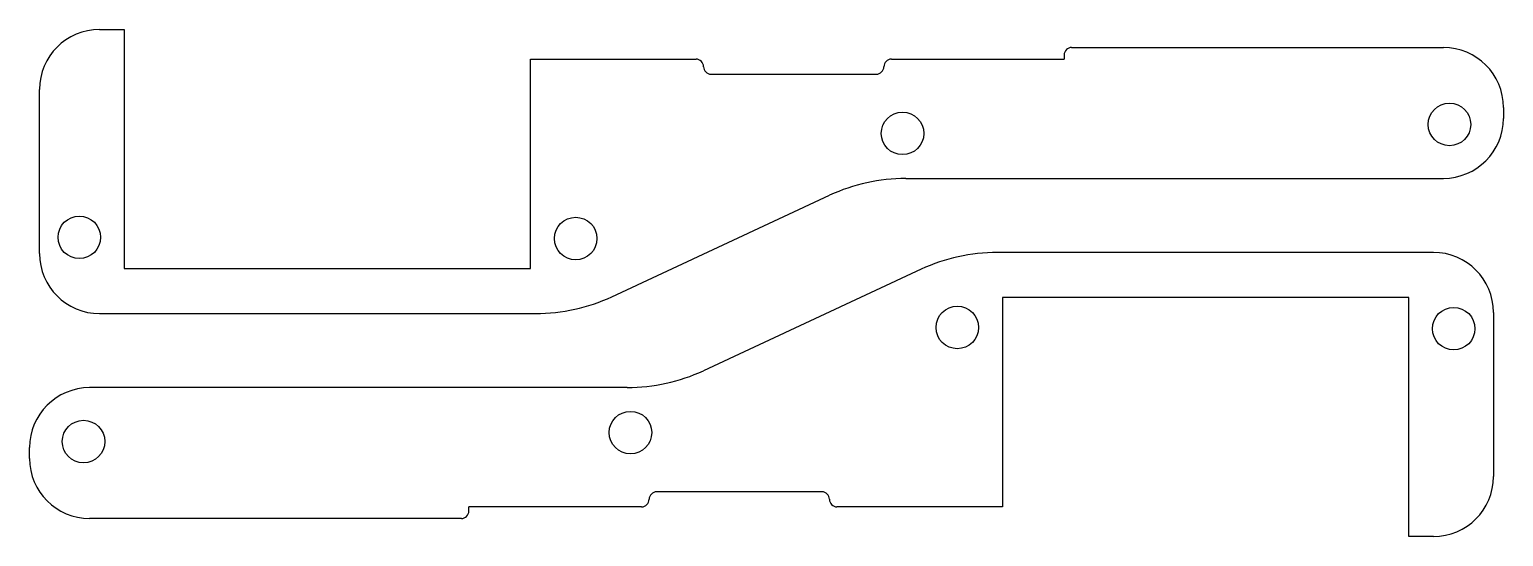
# Model space of a CAD drawing. Extents: x 1 to 157, y -12 to 42.
import ezdxf

# ---------------------------------------------------------------- set-up
doc = ezdxf.new("R2010")
doc.units = 0
doc.header["$MEASUREMENT"] = 0
doc.linetypes.add('SLD-SOLID', pattern=[0])
doc.layers.get('0').update_dxf_attribs({"linetype": 'CONTINUOUS'})

msp = doc.modelspace()

# ---------------------------------------------------------------- linework, layer by layer
at = {"color": 5}
for p, q in [((8.25, 42.11), (10.87, 42.11)), ((1.89, 18.39), (1.89, 35.76)), ((156.68, 33.85), (156.68, 32.7)), ((155.63, 12.16), (155.63, -5.21)), ((0.84, -3.3), (0.84, -2.15)), ((149.27, -11.56), (146.65, -11.56))]:
    msp.add_line(p, q, dxfattribs=at)
at = {"color": 5, "linetype": 'SLD-SOLID'}
for p, q in [((10.87, 42.11), (10.87, 16.8)), ((53.82, 16.8), (53.82, 38.97)), ((53.84, 38.97), (71.31, 38.97)), ((91.96, 38.97), (110.23, 38.97)), ((110.23, 39.41), (110.23, 38.97)), ((111.02, 40.21), (150.32, 40.21)), ((72.9, 37.38), (90.37, 37.38)), ((93.49, 26.34), (150.32, 26.34)), ((62.42, 13.82), (85.43, 24.56)), ((149.27, 18.51), (103.16, 18.51)), ((10.87, 16.8), (53.82, 16.8)), ((95.1, 16.73), (72.09, 5.99)), ((146.65, 13.75), (103.7, 13.75)), ((103.7, 13.75), (103.7, -8.42)), ((146.65, -11.56), (146.65, 13.75)), ((8.25, 12.04), (54.36, 12.04)), ((64.03, 4.21), (7.2, 4.21)), ((84.62, -6.83), (67.15, -6.83)), ((65.56, -8.42), (47.29, -8.42)), ((47.29, -8.86), (47.29, -8.42)), ((103.68, -8.42), (86.21, -8.42)), ((46.5, -9.66), (7.2, -9.66))]:
    msp.add_line(p, q, dxfattribs=at)
for centre in [(150.96, 32.06), (93.14, 31.11), (6.11, 20.11), (58.59, 19.98), (98.93, 10.57), (151.41, 10.44), (64.38, -0.56), (6.56, -1.51)]:
    msp.add_circle(centre, 2.25, dxfattribs=at)
for centre, radius, start, end in [((8.25, 35.76), 6.35, 90, 180), ((53.84, 39.76), 0.794, 268.828, 270), ((71.31, 38.17), 0.794, 0, 90), ((91.96, 38.17), 0.794, 90, 180), ((111.02, 39.41), 0.794, 90, 180), ((150.32, 33.85), 6.35, 0, 90), ((72.9, 38.17), 0.794, 180, 270), ((90.37, 38.17), 0.794, 270, 0), ((150.32, 32.7), 6.35, 270, 360), ((93.49, 7.28), 19.06, 90, 115), ((8.25, 18.39), 6.35, 180, 270), ((103.16, -0.55), 19.06, 90, 115), ((149.27, 12.16), 6.35, 0, 90), ((54.36, 31.1), 19.06, 270, 295), ((64.03, 23.27), 19.06, 270, 295), ((7.2, -2.15), 6.35, 90, 180), ((7.2, -3.3), 6.35, 180, 270), ((149.27, -5.21), 6.35, 270, 0), ((65.56, -7.62), 0.794, 270, 0), ((67.15, -7.62), 0.794, 90, 180), ((84.62, -7.62), 0.794, 0, 90), ((86.21, -7.62), 0.794, 180, 270), ((46.5, -8.86), 0.794, 270, 0), ((103.68, -9.21), 0.794, 88.828, 90)]:
    msp.add_arc(centre, radius, start, end, dxfattribs=at)

doc.saveas('drawing.dxf')
